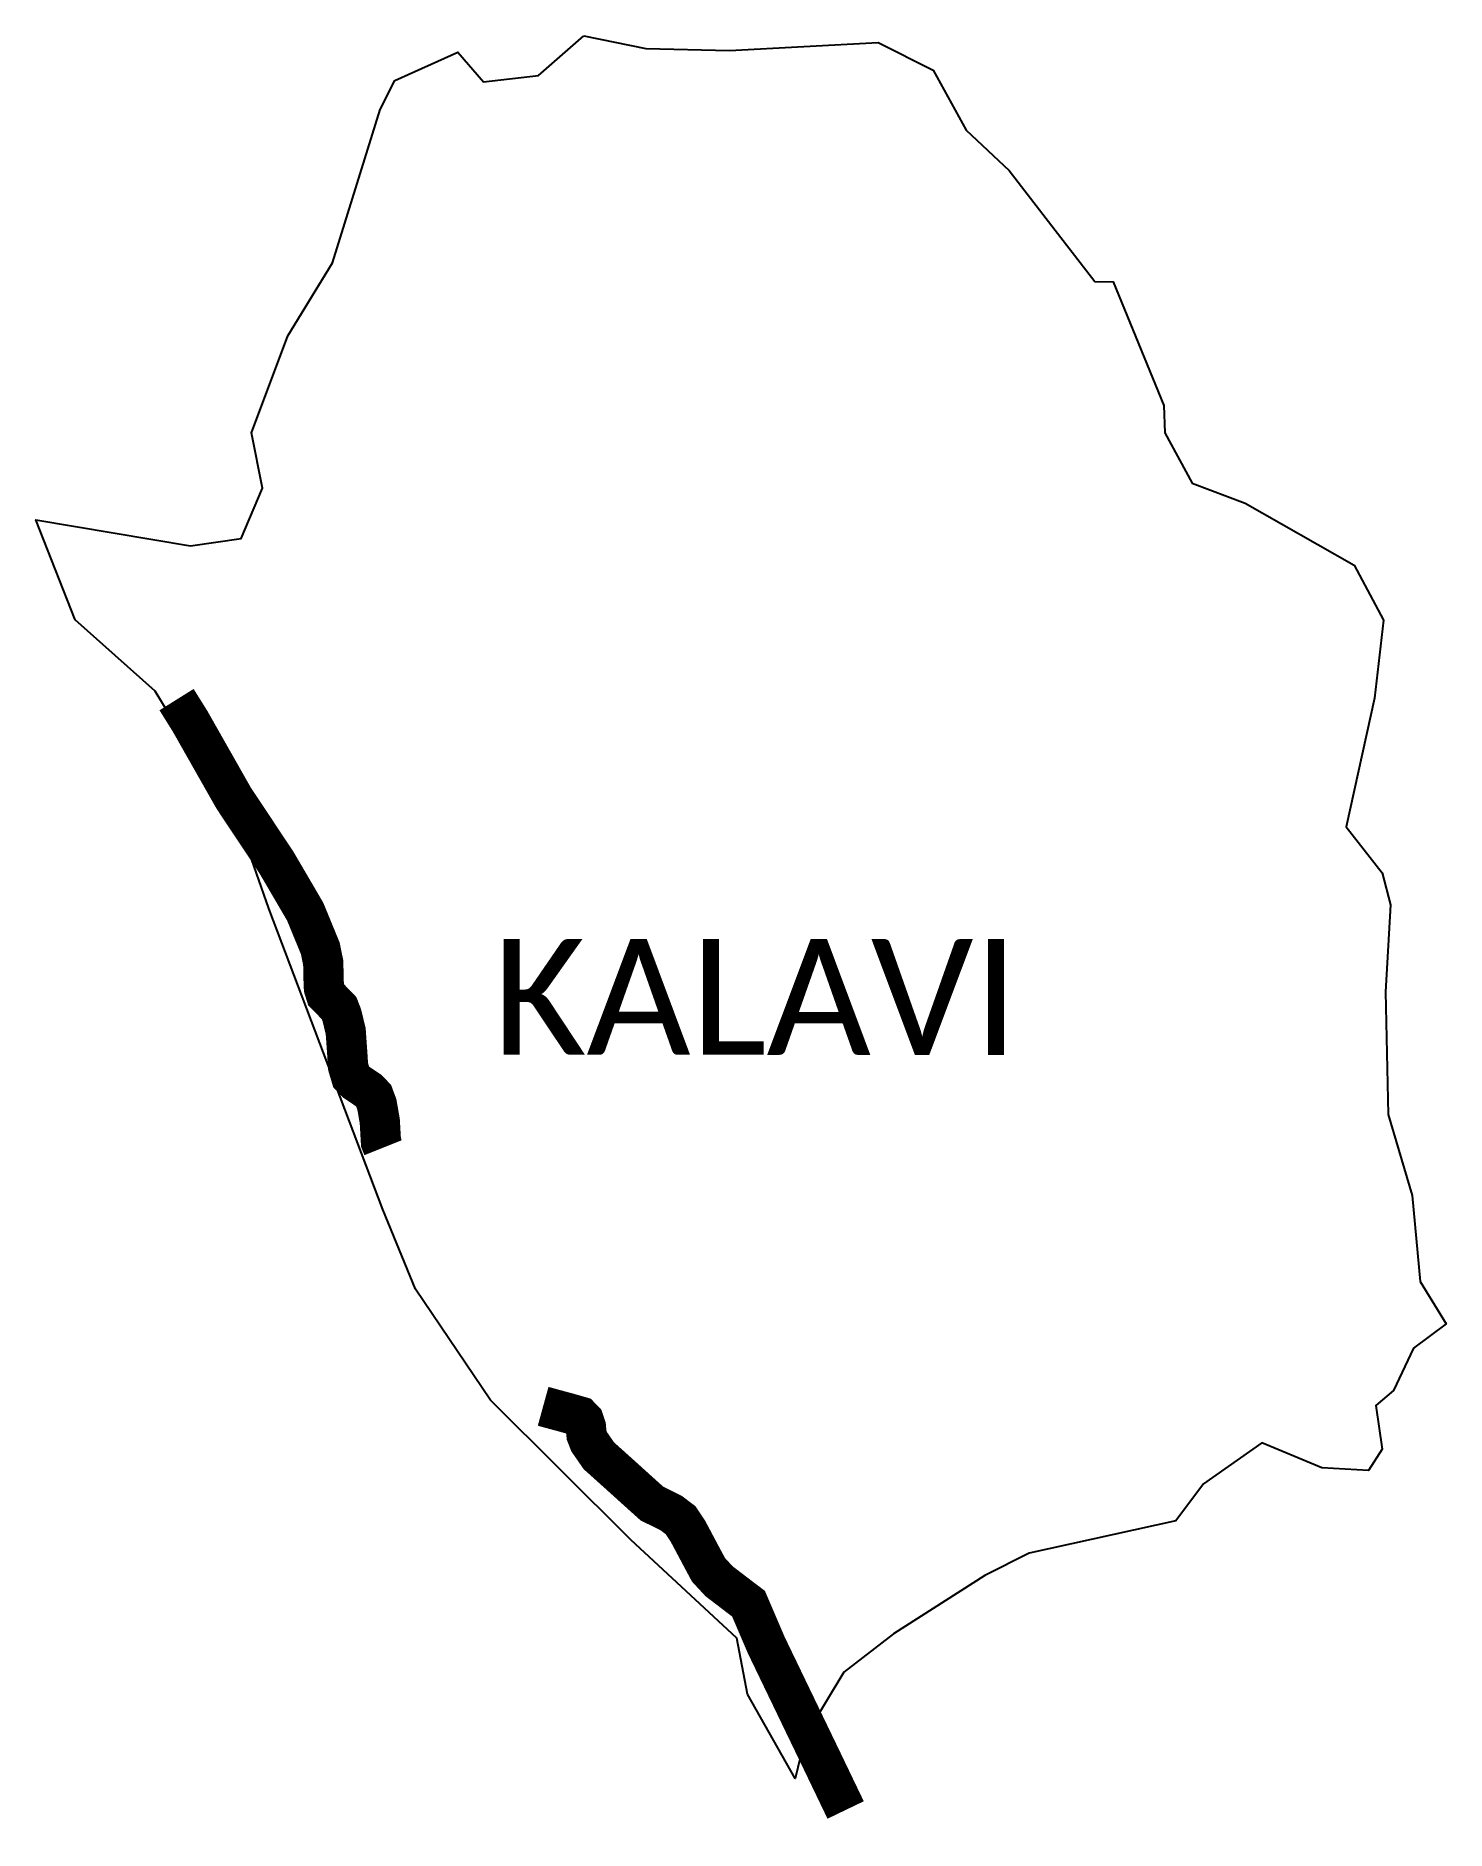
# Model space of a CAD drawing. Header units: metres. Extents: x 330680 to 359033, y 1757836 to 1931097.
# Drawn here: x 348792 to 350543, y 1757836 to 1760063 of the extents above; entities outside this region: 1.
import ezdxf

# ---------------------------------------------------------------- set-up
doc = ezdxf.new("R2010")
doc.units = ezdxf.units.M
for name, color, linetype in [('DITRICT NAME', 118, 'Continuous'), ('NATURALLY PROTECTED', 3, 'Continuous'), ('VILLAGE NAME', 250, 'Continuous')]:
    doc.layers.add(name, color=color, linetype=linetype)

msp = doc.modelspace()

# ---------------------------------------------------------------- linework, layer by layer
at = {"color": 3}
for points in [[(349472.1, 1760063.4), (349549.1, 1760047.6), (349652.8, 1760045.3), (349837.5, 1760055.2), (349905.7, 1760020.7), (349946.8, 1759946.2), (350000, 1759896.3), (350053.3, 1759827.5), (350106.6, 1759758.6), (350129.4, 1759758.1), (350192.3, 1759604.7), (350193.6, 1759570.6), (350227.6, 1759508.2), (350293.2, 1759483.5), (350428.6, 1759406.3), (350464.9, 1759338.3), (350453.9, 1759241.4), (350418.7, 1759081.7), (350463.1, 1759024.6), (350473.8, 1758984.6), (350467.4, 1758876.7), (350470.6, 1758724.6), (350500.4, 1758624), (350510.6, 1758517.1), (350542.7, 1758464.6), (350502, 1758434.3), (350477.5, 1758382.1), (350455.3, 1758363.4), (350463.5, 1758309.2), (350446.3, 1758282.7), (350388.5, 1758285.8), (350314, 1758317.1), (350241.3, 1758266.1), (350207.2, 1758220.1), (350025.2, 1758179.8), (349969.9, 1758152.3), (349856.7, 1758080), (349794.8, 1758032.2), (349747.4, 1757953.4), (349734.7, 1757900.5), (349675.2, 1758005), (349662, 1758074.7), (349530.6, 1758196.4), (349356.1, 1758369.9), (349263.1, 1758507.5), (349222.5, 1758606.7), (349081.1, 1758980.4), (349050.4, 1759067.9), (348939.9, 1759250.1), (348840.7, 1759338.4), (348791.8, 1759462.7), (348983.8, 1759430.5), (349046.7, 1759439.3), (349073, 1759502.1), (349059.7, 1759570.5), (349104.5, 1759691.1), (349160.3, 1759781.7), (349219.2, 1759972.2), (349237.5, 1760007.9), (349315.8, 1760043.3), (349347.4, 1760006.5), (349415.9, 1760014.3)], [(349415.9, 1760014.3), (349472.1, 1760063.4)]]:
    msp.add_lwpolyline(points, dxfattribs=at)
at = {"layer": 'NATURALLY PROTECTED', "const_width": 50, "flags": 128}
for points in [[(348966.5, 1759239.5), (348983.3, 1759212.6), (349037.3, 1759117.4), (349090.4, 1759037.5), (349126.2, 1758976.3), (349145, 1758930.6), (349148.6, 1758912.8), (349149.1, 1758890.5), (349149.5, 1758881.2), (349152, 1758873.2), (349159.6, 1758865.5), (349168.3, 1758856.5), (349171.7, 1758847.7), (349176.5, 1758827.8), (349178.3, 1758802.2), (349179.5, 1758783.8), (349183.3, 1758771.1), (349189.6, 1758764.6), (349204.8, 1758754.4), (349211.2, 1758747.7), (349215.2, 1758737), (349218.8, 1758716.2), (349220.3, 1758689.8), (349222.9, 1758683.3)], [(349421.6, 1758362.3), (349435.4, 1758358.5), (349451.4, 1758354.2), (349462.2, 1758351.1), (349467.4, 1758349.6), (349472, 1758344.8), (349474.7, 1758336.7), (349475.5, 1758326.7), (349478.9, 1758318.1), (349490.8, 1758300.9), (349515.2, 1758279), (349529.6, 1758266), (349543.1, 1758253.8), (349556.8, 1758241.5), (349566.2, 1758236.9), (349580.4, 1758229.9), (349592.2, 1758221), (349601.4, 1758207.2), (349618.2, 1758175.6), (349626.9, 1758159.4), (349640, 1758145.2), (349668.9, 1758123.1), (349676.6, 1758117.3), (349682.8, 1758102.8), (349698.9, 1758065.3), (349765.4, 1757927.3), (349788.1, 1757880.1), (349797.2, 1757861.2)]]:
    msp.add_lwpolyline(points, dxfattribs=at)

# ---------------------------------------------------------------- texts
at = {"layer": 'DITRICT NAME', "insert": (330214.1, 1930543.7), "char_height": 4163.821, "attachment_point": 1, "rotation": 1.1028}
msp.add_mtext_dynamic_manual_height_columns('{\\fCalibri|b0|i0|c0|p34;RATNAGIRI}', width=3511.449, gutter_width=20819.1, heights=[0], dxfattribs=at)
at = {"layer": 'VILLAGE NAME', "insert": (349358.9, 1758942.4), "char_height": 143.7, "attachment_point": 1, "rotation": 359.9793}
msp.add_mtext_dynamic_manual_height_columns('{\\fCalibri|b0|i0|c0|p34;KALAVI}', width=1418, gutter_width=718.5, heights=[0], dxfattribs=at)

doc.saveas('drawing.dxf')
